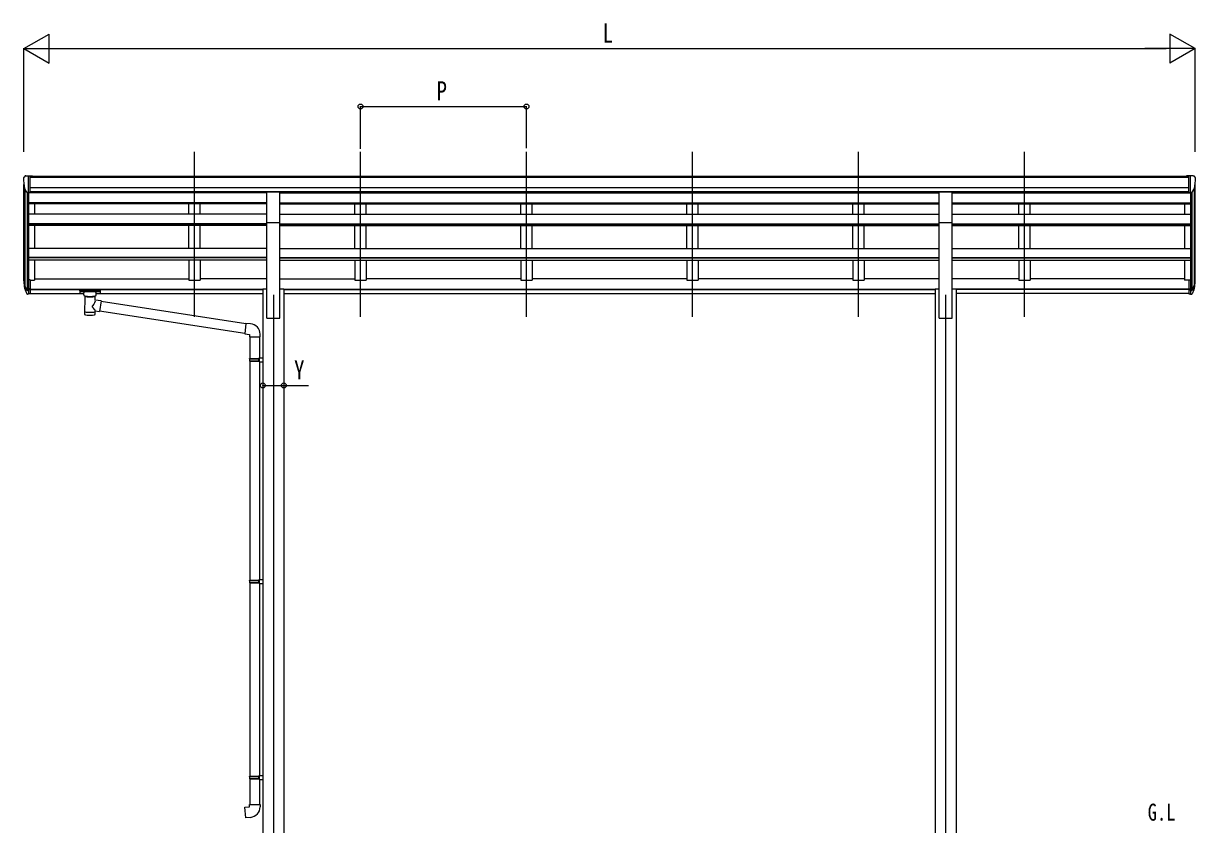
# Model space of a CAD drawing. Units: millimetres, scale not verified. Extents: x -10512 to 10512, y -7425 to 7425.
# Drawn here: x -4245 to 811, y -4812 to -1356 of the extents above; entities that cross this region are included whole.
import ezdxf
from ezdxf.enums import TextEntityAlignment as Align

# ---------------------------------------------------------------- set-up
doc = ezdxf.new("R2010")
doc.units = ezdxf.units.MM
doc.header["$LTSCALE"] = 40
for name, color, linetype in [('0-2_USER1', 3, 'Continuous'), ('0-3_YKK_12', 2, 'Continuous'), ('0-4_YKK_13', 4, 'Continuous'), ('0-5_YKK_A1', 4, 'Continuous'), ('0-6_YKK_D', 6, 'Continuous')]:
    doc.layers.add(name, color=color, linetype=linetype)
doc.styles.add('ＭＳ ゴシック', font='')
doc.styles.get('ＭＳ ゴシック').set_extended_font_data('MS Gothic')

msp = doc.modelspace()

# ---------------------------------------------------------------- linework, layer by layer
at = {"layer": '0-3_YKK_12'}
for p, q in [((-3506.98, -2621.04), (-3506.98, -1909.82)), ((-2790.98, -2621.04), (-2790.98, -1909.82)), ((-2074.98, -2621.04), (-2074.98, -1909.82)), ((-1358.98, -2621.04), (-1358.98, -1909.82)), ((-642.98, -2621.04), (-642.98, -1909.82)), ((73.02, -2621.04), (73.02, -1909.82)), ((-3166.98, -2527.25), (-3166.98, -5598.1)), ((-266.98, -2527.25), (-266.98, -5574.68))]:
    msp.add_line(p, q, dxfattribs=at)
at = {"layer": '0-4_YKK_13'}
for p, q in [((-4244.98, -2022.04), (-4244.98, -2022.66)), ((-4238.07, -2013.23), (-4242.13, -2019.04)), ((-4234.98, -2012.66), (-4237.31, -2012.81)), ((-4234.98, -2012.66), (-4216.48, -2012.66)), ((-4222.98, -2085.65), (-4222.98, -2012.66)), ((-4216.48, -2012.66), (-4206.48, -2012.75)), ((-4216.48, -2084.65), (-4216.48, -2012.66)), ((-4206.48, -2014.27), (-4206.48, -2012.75)), ((782.52, -2012.66), (772.52, -2012.75)), ((772.52, -2014.27), (772.52, -2012.75)), ((782.52, -2084.65), (782.52, -2012.66)), ((801.02, -2012.66), (782.52, -2012.66)), ((789.02, -2085.65), (789.02, -2012.66)), ((801.02, -2012.66), (803.36, -2012.81)), ((804.11, -2013.23), (808.18, -2019.04)), ((811.02, -2022.04), (811.02, -2022.66)), ((-4230.6, -2083.84), (-4239.88, -2067.77)), ((796.65, -2083.84), (805.92, -2067.77)), ((-4222.98, -2085.65), (-4228.19, -2085.33)), ((-4216.48, -2084.65), (-4222.98, -2084.65)), ((-3194.48, -2082.69), (-3139.48, -2082.69)), ((-3194.48, -2214.6), (-3194.48, -2082.69)), ((-3139.48, -2214.6), (-3139.48, -2082.69)), ((-294.48, -2082.69), (-239.48, -2082.69)), ((-294.48, -2214.6), (-294.48, -2082.69)), ((-239.48, -2214.6), (-239.48, -2082.69)), ((782.52, -2084.65), (789.02, -2084.65)), ((789.02, -2085.65), (794.23, -2085.33)), ((-3194.48, -2214.6), (-3139.48, -2214.6)), ((-294.48, -2214.6), (-239.48, -2214.6)), ((-4222.98, -2461.95), (-4222.98, -2523.83)), ((-4216.48, -2461.95), (-4222.98, -2461.95)), ((-4216.48, -2461.95), (-4216.48, -2523.01)), ((782.52, -2461.95), (782.52, -2523.01)), ((782.52, -2461.95), (789.02, -2461.95)), ((789.02, -2461.95), (789.02, -2523.83)), ((-4240.58, -2487.99), (-4230.42, -2507.16)), ((-4229.41, -2505.91), (-4239.16, -2487.5)), ((-4238, -2504.85), (-4230.42, -2522.33)), ((-4222.98, -2506.66), (-4228.11, -2506.66)), ((-4222.98, -2508.66), (-4227.82, -2508.66)), ((-4222.98, -2523.83), (-4227.82, -2523.83)), ((-4216.48, -2500.26), (-4222.98, -2500.26)), ((-4216.48, -2505.66), (-4222.98, -2505.66)), ((-4216.48, -2523.01), (-4222.98, -2523.01)), ((-4001.48, -2508.73), (-4001.48, -2519.49)), ((-4001.48, -2508.92), (-4001.48, -2510.46)), ((-3999.48, -2508.06), (-3916.48, -2508.06)), ((-3999.48, -2510.24), (-3916.48, -2510.24)), ((-3999.48, -2520.15), (-3984.98, -2520.15)), ((-3984.98, -2526.96), (-3984.98, -2516.68)), ((-3930.98, -2526.96), (-3930.98, -2516.68)), ((-3930.98, -2520.15), (-3916.48, -2520.15)), ((-3914.48, -2508.73), (-3914.48, -2519.49)), ((782.52, -2500.26), (789.02, -2500.26)), ((782.52, -2505.66), (789.02, -2505.66)), ((782.52, -2523.01), (789.02, -2523.01)), ((789.02, -2506.66), (794.16, -2506.66)), ((789.02, -2508.66), (793.87, -2508.66)), ((789.02, -2523.83), (793.87, -2523.83)), ((795.46, -2505.91), (805.21, -2487.5)), ((806.63, -2487.99), (796.47, -2507.16)), ((804.05, -2504.85), (796.47, -2522.33)), ((-3980.88, -2531.46), (-3980.89, -2611.75)), ((-3935.08, -2549.03), (-3935.08, -2531.45)), ((-3909.85, -2552.94), (-3935.08, -2549.03)), ((-3909.85, -2552.94), (-3916.88, -2598.2)), ((-3286.01, -2651.78), (-3910.17, -2554.95)), ((-3935.06, -2611.75), (-3935.08, -2595.12)), ((-3935.08, -2595.37), (-3916.88, -2598.2)), ((-3289.68, -2693.72), (-3916.61, -2596.46)), ((-3265.25, -2651.56), (-3286.09, -2649.74)), ((-3270.18, -2707.3), (-3224.18, -2707.3)), ((-3268.18, -2707.3), (-3268.18, -2801.3)), ((-3226.18, -2707.3), (-3226.18, -2798.75)), ((-3224.18, -2707.3), (-3224.18, -2696.39)), ((-3270.18, -2803.3), (-3269.18, -2801.3)), ((-3270.18, -2803.3), (-3226.18, -2803.3)), ((-3270.18, -2803.3), (-3270.18, -2811.3)), ((-3270.18, -2811.3), (-3226.18, -2811.3)), ((-3270.18, -2811.3), (-3269.18, -2813.3)), ((-3269.18, -2801.3), (-3226.18, -2801.3)), ((-3269.18, -2813.3), (-3226.18, -2813.3)), ((-3268.18, -2813.3), (-3268.18, -3757.49)), ((-3230.65, -2803.3), (-3231.08, -2801.3)), ((-3228.18, -2798.8), (-3212.18, -2798.33)), ((-3228.18, -2800.8), (-3228.18, -2798.8)), ((-3228.18, -2800.8), (-3226.18, -2800.8)), ((-3228.18, -2815.8), (-3228.18, -2813.8)), ((-3228.18, -2815.8), (-3212.18, -2816.27)), ((-3226.18, -2815.86), (-3226.18, -3754.93)), ((-3212.18, -2798.33), (-3212.18, -2816.27)), ((-3270.18, -3759.49), (-3269.18, -3757.49)), ((-3270.18, -3759.49), (-3226.18, -3759.49)), ((-3270.18, -3759.49), (-3270.18, -3767.49)), ((-3270.18, -3767.49), (-3226.18, -3767.49)), ((-3270.18, -3767.49), (-3269.18, -3769.49)), ((-3269.18, -3757.49), (-3226.18, -3757.49)), ((-3269.18, -3769.49), (-3226.18, -3769.49)), ((-3268.18, -3769.49), (-3268.18, -4602.65)), ((-3230.65, -3759.49), (-3231.08, -3757.49)), ((-3228.18, -3754.99), (-3212.18, -3754.52)), ((-3228.18, -3756.99), (-3228.18, -3754.99)), ((-3228.18, -3756.99), (-3226.18, -3756.99)), ((-3228.18, -3771.99), (-3228.18, -3769.99)), ((-3228.18, -3771.99), (-3212.18, -3772.46)), ((-3226.18, -3772.05), (-3226.18, -4600.09)), ((-3212.18, -3754.52), (-3212.18, -3772.46)), ((-3228.18, -4600.15), (-3212.18, -4599.68)), ((-3228.18, -4602.15), (-3228.18, -4600.15)), ((-3212.18, -4599.68), (-3212.18, -4617.62)), ((-3270.18, -4604.65), (-3269.18, -4602.65)), ((-3270.18, -4604.65), (-3226.18, -4604.65)), ((-3270.18, -4604.65), (-3270.18, -4612.65)), ((-3270.18, -4612.65), (-3226.18, -4612.65)), ((-3270.18, -4612.65), (-3269.18, -4614.65)), ((-3269.18, -4602.65), (-3226.18, -4602.65)), ((-3269.18, -4614.65), (-3226.18, -4614.65)), ((-3268.18, -4614.65), (-3268.18, -4724.65)), ((-3230.65, -4604.65), (-3231.08, -4602.65)), ((-3228.18, -4602.15), (-3226.18, -4602.15)), ((-3228.18, -4617.15), (-3228.18, -4615.15)), ((-3228.18, -4617.15), (-3212.18, -4617.62)), ((-3226.18, -4617.21), (-3226.18, -4724.65)), ((-3270.18, -4724.65), (-3224.18, -4724.65)), ((-3270.18, -4734.65), (-3270.18, -4724.65)), ((-3224.18, -4724.65), (-3224.18, -4735.57))]:
    msp.add_line(p, q, dxfattribs=at)
for points in [[(-4001.48, -2508.73), (-4001.44, -2508.53), (-4001.36, -2508.39), (-4001.26, -2508.3), (-4001.16, -2508.24), (-4001.04, -2508.19), (-4000.74, -2508.13), (-4000.25, -2508.09), (-3999.71, -2508.06), (-3999.48, -2508.06)], [(-4001.48, -2519.49), (-4001.44, -2519.68), (-4001.36, -2519.82), (-4001.26, -2519.91), (-4001.16, -2519.97), (-4001.04, -2520.02), (-4000.74, -2520.08), (-4000.25, -2520.13), (-3999.71, -2520.15), (-3999.48, -2520.15)], [(-3984.94, -2526.9), (-3984.96, -2527.26), (-3984.72, -2528.22), (-3984.2, -2529.1), (-3983.39, -2529.94), (-3982.28, -2530.73), (-3980.88, -2531.46)], [(-3935.08, -2531.45), (-3934.84, -2531.35), (-3933.49, -2530.62), (-3932.38, -2529.77), (-3931.62, -2528.91), (-3931.16, -2528.01), (-3930.99, -2527.12)], [(-3916.48, -2508.06), (-3916.12, -2508.07), (-3915.59, -2508.09), (-3915.14, -2508.14), (-3914.84, -2508.22), (-3914.67, -2508.32), (-3914.55, -2508.46), (-3914.48, -2508.64), (-3914.48, -2508.73)], [(-3916.48, -2520.15), (-3916.12, -2520.15), (-3915.59, -2520.12), (-3915.14, -2520.07), (-3914.84, -2519.99), (-3914.67, -2519.89), (-3914.55, -2519.76), (-3914.48, -2519.58), (-3914.48, -2519.49)], [(-3286.09, -2649.74), (-3290.1, -2695.56), (-3270.18, -2697.3), (-3270.18, -2707.3)], [(-3230.65, -2803.3), (-3230.65, -2811.3), (-3231.08, -2813.3)], [(-3228.18, -2813.8), (-3226.18, -2813.8), (-3226.18, -2800.8)], [(-3230.65, -3759.49), (-3230.65, -3767.49), (-3231.08, -3769.49)], [(-3228.18, -3769.99), (-3226.18, -3769.99), (-3226.18, -3756.99)], [(-3230.65, -4604.65), (-3230.65, -4612.65), (-3231.08, -4614.65)], [(-3228.18, -4615.15), (-3226.18, -4615.15), (-3226.18, -4602.15)], [(-3265.25, -4780.4), (-3286.09, -4782.22), (-3290.1, -4736.4), (-3270.18, -4734.65)]]:
    msp.add_lwpolyline(points, dxfattribs=at)
for centre, radius, start, end in [((-4241.98, -2022.04), 3, 93, 180), ((-4237.25, -2013.81), 1, 93.5, 145), ((803.3, -2013.81), 1, 35, 86.5), ((808.02, -2022.04), 3, 0, 87), ((-4042.98, -2022.66), 202, 180, 192.90261), ((609.02, -2022.66), 202, 347.09739, 0), ((-4228, -2082.34), 3, 210, 266.5), ((794.05, -2082.34), 3, 273.5, 330), ((-4154.32, -2465.82), 89.07, 174.49576, 194.41188), ((-4155.03, -2461.54), 88.05, 177.22392, 197.21071), ((-4109.76, -2468.77), 133.22, 183.27987, 195.71302), ((675.81, -2468.77), 133.22, 344.28698, 356.72013), ((721.08, -2461.54), 88.05, 342.78929, 2.77608), ((720.36, -2465.82), 89.07, 345.58812, 5.50424), ((-4227.82, -2505.66), 3, 210, 270), ((-4227.82, -2520.83), 3, 210, 270), ((-4228.11, -2505.16), 1.5, 210, 270), ((793.87, -2505.66), 3, 270, 330), ((793.87, -2520.83), 3, 270, 330), ((794.16, -2505.16), 1.5, 270, 330), ((-3269.18, -2696.39), 45, 0, 85), ((-3269.18, -4735.57), 45, 275, 0)]:
    msp.add_arc(centre, radius, start, end, dxfattribs=at)
for centre, major_axis, ratio, start_param, end_param in [((-3999.48, -2510.46), (2, 0), 0.109601, 1.5707963, 3.1415927), ((-3957.98, -2516.68), (27, 0), 0.122176, 6.2831853, 9.424778), ((-3946.98, -2526.96), (16, 0), 0.361356, 6.2636979, 6.2831853), ((-3916.48, -2510.46), (2, 0), 0.109601, 0, 1.5707963), ((-3957.96, -2531.91), (-22.91, 0.42), 0.072511, 0.0008029, 1.5715993), ((-3957.96, -2533.54), (-22.91, 0.42), 0.072511, 0.0008029, 1.5715993), ((-3957.99, -2531.91), (22.92, 0.42), 0.07247, 4.71158, 6.2823764), ((-3957.99, -2533.54), (22.92, 0.42), 0.07247, 4.71158, 6.2823764), ((-3957.98, -2575.57), (-22.81, -26.62), 0.234429, 1.6855472, 3.1268519), ((-3955.42, -2572.93), (20.32, -22.25), 0.045535, 0.0389954, 1.3075346), ((-3957.98, -2611.75), (22.92, 0), 0.101955, 3.1415499, 6.2833984), ((-3957.98, -2599.31), (22.91, 0), 0.122865, 3.1415927, 6.2831853)]:
    msp.add_ellipse(centre, major_axis=major_axis, ratio=ratio, start_param=start_param, end_param=end_param, dxfattribs=at)
at = {"layer": '0-5_YKK_A1'}
for p, q in [((-4216.48, -2014.27), (782.52, -2014.27)), ((-4216.48, -2019.62), (782.52, -2019.62)), ((-4242.98, -2466.38), (-4242.98, -2051.02)), ((-4238.69, -2069.82), (-4238.69, -2488.39)), ((-4216.48, -2063.14), (782.52, -2063.15)), ((804.74, -2069.82), (804.74, -2488.39)), ((809.02, -2466.38), (809.02, -2051.02)), ((-4228.98, -2085.17), (-4228.98, -2506.39)), ((-4222.98, -2085.65), (-4222.98, -2461.95)), ((-3194.48, -2086.34), (-4222.98, -2086.34)), ((-4216.48, -2080.82), (782.52, -2080.82)), ((-3194.48, -2083.19), (-4216.48, -2083.19)), ((-4197.98, -2083.19), (-4197.98, -2086.33)), ((-3531.98, -2086.33), (-3531.98, -2083.19)), ((-3481.98, -2086.33), (-3481.98, -2083.19)), ((-3139.48, -2083.19), (-294.48, -2083.19)), ((-3139.48, -2086.33), (-294.48, -2086.34)), ((-2815.98, -2086.33), (-2815.98, -2083.19)), ((-2765.98, -2086.33), (-2765.98, -2083.19)), ((-2099.98, -2086.33), (-2099.98, -2083.19)), ((-2049.98, -2086.33), (-2049.98, -2083.19)), ((-1383.98, -2086.33), (-1383.98, -2083.19)), ((-1333.98, -2086.33), (-1333.98, -2083.19)), ((-667.98, -2086.33), (-667.98, -2083.19)), ((-617.98, -2086.33), (-617.98, -2083.19)), ((-239.48, -2083.31), (782.52, -2083.31)), ((-239.48, -2086.34), (789.02, -2086.34)), ((48.02, -2086.34), (48.02, -2083.31)), ((98.02, -2086.34), (98.02, -2083.31)), ((764.02, -2083.19), (764.02, -2086.33)), ((789.02, -2085.65), (789.02, -2461.95)), ((795.02, -2085.17), (795.02, -2506.39)), ((-3194.48, -2129.81), (-4222.98, -2129.81)), ((-3194.48, -2133.89), (-4222.98, -2133.89)), ((-4197.98, -2133.92), (-4197.98, -2178.91)), ((-3531.98, -2179.05), (-3531.98, -2133.89)), ((-3481.98, -2179.05), (-3481.98, -2133.89)), ((-3139.48, -2129.81), (-294.48, -2129.81)), ((-3139.48, -2133.89), (-294.48, -2133.89)), ((-2815.98, -2179.05), (-2815.98, -2133.89)), ((-2765.98, -2179.05), (-2765.98, -2133.89)), ((-2099.98, -2179.05), (-2099.98, -2133.89)), ((-2049.98, -2179.05), (-2049.98, -2133.89)), ((-1383.98, -2179.05), (-1383.98, -2133.89)), ((-1333.98, -2179.05), (-1333.98, -2133.89)), ((-667.98, -2179.05), (-667.98, -2133.89)), ((-617.98, -2179.05), (-617.98, -2133.89)), ((-239.48, -2129.81), (789.02, -2129.81)), ((-239.48, -2133.89), (789.02, -2133.89)), ((48.02, -2179.05), (48.02, -2133.89)), ((98.02, -2179.05), (98.02, -2133.89)), ((764.02, -2133.92), (764.02, -2178.91)), ((-3194.48, -2179.05), (-4222.98, -2179.05)), ((-3194.48, -2219.78), (-4222.98, -2219.78)), ((-3194.48, -2221.27), (-4222.98, -2221.27)), ((-3194.48, -2627.25), (-3194.48, -2214.6)), ((-3139.48, -2179.05), (-294.48, -2179.05)), ((-3139.48, -2627.25), (-3139.48, -2214.6)), ((-3139.48, -2219.78), (-294.48, -2219.78)), ((-3139.48, -2221.27), (-294.48, -2221.27)), ((-294.48, -2627.25), (-294.48, -2214.6)), ((-239.48, -2179.05), (789.02, -2179.05)), ((-239.48, -2627.25), (-239.48, -2214.6)), ((-239.48, -2219.78), (789.02, -2219.78)), ((-239.48, -2221.27), (789.02, -2221.27)), ((-3194.48, -2228.06), (-4222.98, -2228.06)), ((-4197.98, -2228.1), (-4197.98, -2326.35)), ((-3531.98, -2326.36), (-3531.98, -2228.06)), ((-3481.98, -2326.36), (-3481.98, -2228.06)), ((-3139.48, -2228.06), (-294.48, -2228.06)), ((-2815.98, -2326.36), (-2815.98, -2228.06)), ((-2765.98, -2326.36), (-2765.98, -2228.06)), ((-2099.98, -2326.36), (-2099.98, -2228.06)), ((-2049.98, -2326.36), (-2049.98, -2228.06)), ((-1383.98, -2326.36), (-1383.98, -2228.06)), ((-1333.98, -2326.36), (-1333.98, -2228.06)), ((-667.98, -2326.36), (-667.98, -2228.06)), ((-617.98, -2326.36), (-617.98, -2228.06)), ((-239.48, -2228.06), (789.02, -2228.06)), ((48.02, -2326.36), (48.02, -2228.06)), ((98.02, -2326.36), (98.02, -2228.06)), ((764.02, -2228.1), (764.02, -2326.35)), ((-3194.37, -2326.35), (-4222.98, -2326.35)), ((-3194.31, -2365.57), (-4222.98, -2365.57)), ((-3194.4, -2367.05), (-4222.98, -2367.05)), ((-3139.64, -2365.57), (-294.48, -2365.57)), ((-3139.58, -2326.35), (-294.48, -2326.35)), ((-3139.56, -2367.05), (-294.48, -2367.05)), ((-239.48, -2326.35), (789.02, -2326.35)), ((-239.48, -2365.57), (789.02, -2365.57)), ((-239.48, -2367.05), (789.02, -2367.05)), ((-3194.38, -2376.7), (-4222.98, -2376.7)), ((-4197.98, -2376.62), (-4197.98, -2462.78)), ((-3531.98, -2376.7), (-3531.98, -2462.78)), ((-3481.98, -2376.7), (-3481.98, -2462.78)), ((-3139.58, -2376.7), (-294.48, -2376.7)), ((-2815.98, -2376.7), (-2815.98, -2462.78)), ((-2765.98, -2376.7), (-2765.98, -2462.78)), ((-2099.98, -2376.7), (-2099.98, -2462.78)), ((-2049.98, -2376.7), (-2049.98, -2462.78)), ((-1383.98, -2376.7), (-1383.98, -2462.78)), ((-1333.98, -2376.7), (-1333.98, -2462.78)), ((-667.98, -2376.7), (-667.98, -2462.78)), ((-617.98, -2376.7), (-617.98, -2462.78)), ((-239.48, -2376.7), (789.02, -2376.7)), ((48.02, -2376.7), (48.02, -2462.78)), ((98.02, -2376.7), (98.02, -2462.78)), ((764.02, -2376.62), (764.02, -2462.78)), ((-4216.48, -2462.78), (-4197.98, -2462.78)), ((-4197.98, -2457.98), (-3531.98, -2457.98)), ((-3531.98, -2462.78), (-3481.98, -2462.78)), ((-3194.24, -2457.98), (-3481.98, -2457.98)), ((-3194.24, -2457.98), (-3481.98, -2457.98)), ((-3139.71, -2457.98), (-2815.98, -2457.98)), ((-2815.98, -2462.78), (-2765.98, -2462.78)), ((-2099.98, -2457.98), (-2765.98, -2457.98)), ((-2099.98, -2462.78), (-2049.98, -2462.78)), ((-1383.98, -2457.98), (-2049.98, -2457.98)), ((-1383.98, -2462.78), (-1333.98, -2462.78)), ((-667.98, -2457.98), (-1333.98, -2457.98)), ((-667.98, -2462.78), (-617.98, -2462.78)), ((-294.48, -2457.98), (-617.98, -2457.98)), ((48.02, -2457.98), (-239.48, -2457.98)), ((48.02, -2462.78), (98.02, -2462.78)), ((764.02, -2457.98), (98.02, -2457.98)), ((782.52, -2462.78), (764.02, -2462.78)), ((-4216.48, -2502.11), (-3212.18, -2502.11)), ((-4216.48, -2503.47), (-3212.18, -2503.47)), ((-4216.48, -2520.84), (-3984.98, -2520.84)), ((-3930.98, -2520.84), (-3212.18, -2520.84)), ((-3212.18, -2500.87), (-3194.48, -2500.87)), ((-3212.18, -2500.87), (-3212.18, -5377.25)), ((-3139.48, -2500.87), (-3121.78, -2500.87)), ((-3121.78, -2500.87), (-3121.78, -5377.25)), ((-3121.78, -2502.28), (-312.3, -2502.28)), ((-3121.78, -2503.66), (-312.18, -2503.66)), ((-3121.78, -2520.84), (-312.18, -2520.84)), ((-3054.24, -2520.54), (-3054.24, -2521.28)), ((-312.18, -2500.87), (-294.48, -2500.87)), ((-312.18, -2500.87), (-312.18, -5377.25)), ((-239.48, -2500.87), (-221.78, -2500.87)), ((-221.78, -2500.87), (-221.78, -5377.25)), ((782.52, -2503.66), (-221.78, -2503.66)), ((782.52, -2520.84), (-221.78, -2520.84)), ((782.52, -2502.28), (-221.65, -2502.28)), ((-3194.73, -2627.25), (-3139.73, -2627.25)), ((-294.48, -2627.25), (-239.48, -2627.25))]:
    msp.add_line(p, q, dxfattribs=at)
at = {"layer": '0-6_YKK_D'}
for p, q in [((-4242.98, -1464.27), (-4134.72, -1401.77)), ((-4134.72, -1526.77), (-4134.72, -1401.77)), ((809.02, -1464.27), (700.77, -1401.77)), ((700.77, -1401.77), (700.77, -1526.77)), ((-4242.98, -1909.82), (-4242.98, -1463.27)), ((-4242.98, -1464.27), (-4134.72, -1526.77)), ((-4242.98, -1464.27), (-4026.47, -1464.27)), ((-4117.98, -1464.27), (684.02, -1464.27)), ((809.02, -1464.27), (592.52, -1464.27)), ((809.02, -1464.27), (700.77, -1526.77)), ((809.02, -1909.82), (809.02, -1463.27)), ((-2790.98, -1896.86), (-2790.98, -1713.27)), ((-2790.98, -1714.27), (-2074.98, -1714.27)), ((-2074.98, -1893.98), (-2074.98, -1713.27)), ((-3212.18, -2917.49), (-3212.18, -2916.49)), ((-3121.78, -2917.49), (-3121.78, -2916.49))]:
    msp.add_line(p, q, dxfattribs=at)
msp.add_lwpolyline([(-3212.18, -2917.49), (-3121.78, -2917.49), (-3015.94, -2917.49)], dxfattribs=at)
for centre in [(-2790.98, -1714.27), (-2074.98, -1714.27), (-3212.18, -2917.49), (-3121.78, -2917.49)]:
    msp.add_circle(centre, 10.62, dxfattribs=at)

# ---------------------------------------------------------------- texts
at = {"layer": '0-2_USER1', "style": 'ＭＳ ゴシック', "width": 0.8}
msp.add_text('G.L', height=73.31, dxfattribs=at).set_placement((604.7, -4816.65), align=Align.BOTTOM_LEFT)
at = {"layer": '0-6_YKK_D', "style": 'ＭＳ ゴシック', "width": 0.8}
for s, p in [('L', (-1746.98, -1463.27)), ('P', (-2462.98, -1712.6)), ('Y', (-3077.61, -2915.82))]:
    msp.add_text(s, height=82.48, dxfattribs=at).set_placement(p, align=Align.BOTTOM_LEFT)

doc.saveas('drawing.dxf')
